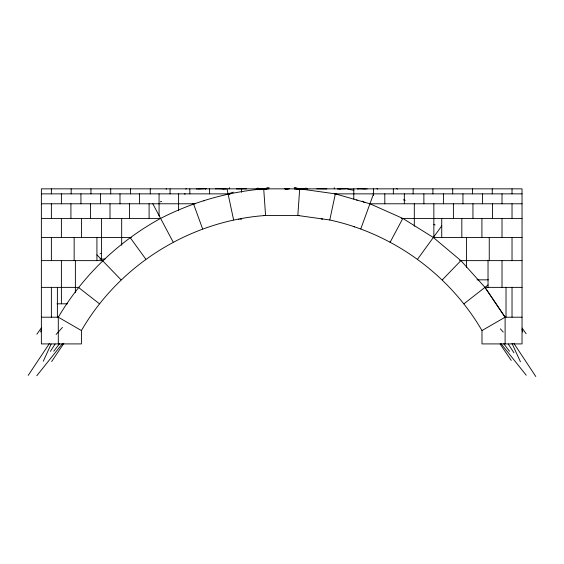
<?xml version="1.0" encoding="UTF-8"?>
<svg xmlns="http://www.w3.org/2000/svg" width="564" height="564" viewBox="0 0 564 564"><rect width="100%" height="100%" fill="white"/><g stroke="black" fill="none" stroke-linecap="round" stroke-linejoin="round"><path stroke-width="0.85" d="M184.872 194.368L184.922 193.515M196.364 189.081L196.399 188.623M58.296 343.913L58.296 317.208C82.795 275.789 118.348 241.455 160.592 218.416C192.726 201.961 227.736 191.922 263.712 188.848L265.573 215.49C189.955 220.834 119.378 264.939 81.42 330.56L81.42 343.913L41.369 343.913L41.369 188.848L522.038 188.848L522.038 343.913L481.987 343.913L481.987 330.56C449.402 274.576 393.094 233.672 329.785 219.981L335.34 193.861L336.884 194.136M229.153 188.855L229.435 187.664M40.608 331.956L41.405 329.496M360.798 228.871L373.544 193.861M43.287 361.235L51.127 344.103M390.274 241.998L402.816 218.416L369.935 203.78L335.34 193.861L299.695 188.848L297.834 215.49L329.785 219.981M259.567 189.433L260.074 188.503M50.407 351.351L55.096 344.061M28.2 375.384L49.477 343.427M51.648 361.552L63.824 343.413M36.857 334.191L41.299 328.022M417.635 259.095L441.732 225.931M53.749 351.252L59.58 343.716M36.787 375.73L62.491 343.561M56.09 334.459L62.463 327.409M166.056 189.264L166.613 188.672M442.352 279.836L460.901 260.624L484.984 287.372L505.111 317.208L505.111 343.913M205.388 189.236L206.17 188.475M185.789 189.151L186.437 188.552M463.946 303.813L488.029 284.989M240.729 219.283L241.681 218.55M257.776 189.687L259.623 188.39M286.23 189.137L287.062 188.573L286.998 189.123M481.987 330.56L505.111 317.208L484.984 287.372L522.038 287.372M203.935 200.862L204.584 200.516M287.351 189.321L289.487 188.39M256.155 188.855L258.065 188.031M238.635 219.417L239.136 219.206M228.871 194.263L230.859 193.544M160.359 201.82L161.649 201.369M233.376 192.155L228.067 193.861L41.369 193.861M259.8 189.73L269.183 187.636M321.184 218.902L321.889 218.747M261.781 189.243L265.637 188.468M262.048 189.18L267.851 188.038M100.089 253.744L101.583 253.455M261.922 189.144L265.496 188.559M263.726 189.088L265.7 188.771L261.745 188.926L265.714 188.736L261.767 188.989M347.149 188.905L347.981 188.806M262.182 189.025L265.235 188.679M261.555 189.095L265.863 188.616M222.921 188.926L224.246 188.785M263.733 189.222L266.455 189.025M226.446 194.39L228.145 194.227M262.352 189.236L265.792 188.94L261.647 189.208M261.893 188.989L265.524 188.721M192.712 203.83L194.235 203.731M262.098 188.961L265.524 188.736L261.879 188.94M288.662 188.877L289.247 188.834M389.914 242.019L390.64 241.977M261.633 188.975L265.785 188.728M258.566 189.37L268.887 188.806M197.576 189.074L205.606 188.637M228.166 194.305L229.238 194.256M297.256 188.933L302.142 188.771M297.848 189.215L301.507 189.095L297.912 188.573M337.483 188.996L346.092 188.714M285.976 188.869L287.224 188.841M260.42 188.919L266.998 188.792M261.64 188.884L265.778 188.827M236.52 188.905L246.553 188.799M334.48 193.861L522.038 193.861M41.369 203.78L195.214 203.78M369.935 203.78L522.038 203.78M263.825 215.49L299.583 215.49M41.369 218.416L160.592 218.416M401.23 218.416L522.038 218.416M41.369 237.493L131.313 237.493M402.816 218.416L433.335 237.493L522.038 237.493M99.835 259.095L105.073 259.095M41.369 260.624L102.507 260.624M459.519 260.624L522.038 260.624M476.989 279.836L488.382 279.836M41.369 287.372L78.833 287.372M57.042 303.813L67.511 303.813M41.369 317.208L58.296 317.208M504.279 317.208L522.038 317.208M297.637 188.848L301.761 188.862M316.855 188.806L326.88 188.905M261.816 189.003L265.63 189.06M261.336 188.799L266.081 188.912M298.046 188.813L301.352 188.898M294.373 189.039L301.19 189.215M217.281 188.714L225.96 188.996M297.672 188.764L301.634 188.94M215.49 188.834L216.364 188.877M297.947 188.778L301.465 188.961M297.743 189.025L301.613 189.222L297.778 188.51M296.622 188.7L302.776 189.011M357.865 188.644L365.768 189.067M297.729 189.151L299.019 189.222M297.588 188.728L301.81 188.975M297.087 189.011L299.674 189.215L298.003 188.926M339.175 188.799L340.473 188.912M297.045 188.616L302.353 189.088M297.7 188.672L301.698 189.039M301 189.236L297.7 188.926L301.028 189.257M298.152 188.834L301.225 189.159M284.39 188.75L285.983 188.961M334.692 193.762L335.982 193.96M295.36 188.087L301.867 189.236M297.75 188.771L299.681 189.123M348.524 189.285L353.797 190.265M294.182 187.488L301.275 189.243M403.45 199.825L405.227 200.283M240.786 218.832L241.477 219.015M433.85 224.592L435.133 224.951M305.639 188.038L307.613 188.855M356.575 199.952L357.16 200.22M284.623 188.39L286.237 189.314M57.387 316.686L81.42 330.56M362.229 201.129L364.809 202.751M303.425 188.348L304.666 189.208M353.875 226.446L354.509 226.932M321.536 218.529L322.46 219.248M78.424 287.372L99.461 303.813M433.335 237.493L460.901 260.624M357.259 188.489L358.034 189.222M376.985 188.538L377.64 189.166M96.923 254.85L121.056 279.836M396.746 188.566L397.296 189.144M500.353 328.833L503.222 332.104M373.065 193.522L373.502 194.044M500.952 343.61L526.247 375.229M503.772 343.765L509.553 351.337M130.072 237.493L145.773 259.095M522.158 328.114L526.134 333.754M500.056 343.991L511.231 360.438M513.959 343.511L535.8 376.512M508.277 344.04L513.952 352.81M152.809 203.78L173.134 241.998M512.034 343.511L520.438 361.778M303.34 188.439L303.763 189.426M193.473 203.78L202.61 228.871M522.003 329.566L522.821 332.041M334.142 187.671L334.48 188.855M227.003 188.848L233.623 219.981M366.917 188.623L366.981 189.088M512.027 188.848L512.027 193.861M512.027 203.78L512.027 218.416M512.027 237.493L512.027 260.624M512.027 287.372L512.027 317.208M506.021 287.372L506.021 317.208M502.016 193.861L502.016 203.78M502.016 218.416L502.016 237.493M502.016 260.624L502.016 287.372M492.485 203.78L492.485 218.416M492.252 188.848L492.252 193.861M489.256 237.493L489.256 260.624M488.029 260.624L488.029 287.372M482.481 193.861L482.481 203.78M481.917 218.416L481.917 237.493M472.942 203.78L472.942 218.416M472.47 188.848L472.47 193.861M466.484 237.493L466.484 267.611M462.945 193.861L462.945 203.78M461.824 218.416L461.824 237.493M453.4 203.78L453.4 218.416M452.695 188.848L452.695 193.861M443.41 193.861L443.41 203.78M441.732 218.416L441.732 237.493M433.85 203.78L433.85 237.627M432.912 188.848L432.912 193.861M423.874 193.861L423.874 203.78M414.307 203.78L414.307 226.277M413.137 188.848L413.137 193.861M404.339 193.861L404.339 203.78M393.355 188.848L393.355 193.861M384.803 193.861L384.803 203.78M373.579 188.848L373.579 195.602M353.797 188.848L353.797 199.085M241.54 188.848L241.54 192.289M209.611 188.848L209.611 193.861M189.828 188.848L189.828 193.861M178.605 193.861L178.605 210.703M170.053 188.848L170.053 193.861M159.069 193.861L159.069 215.892M150.271 188.848L150.271 193.861M149.1 203.78L149.1 218.416M139.534 193.861L139.534 203.78M130.495 188.848L130.495 193.861M129.558 203.78L129.558 218.416M121.676 218.416L121.676 245.269M119.998 193.861L119.998 203.78M110.713 188.848L110.713 193.861M110.008 203.78L110.008 218.416M101.583 218.416L101.583 259.095M100.462 193.861L100.462 203.78M96.923 237.493L96.923 260.624M90.938 188.848L90.938 193.861M90.466 203.78L90.466 218.416M81.491 218.416L81.491 237.493M80.927 193.861L80.927 203.78M75.379 260.624L75.379 292.561M74.152 237.493L74.152 260.624M71.156 188.848L71.156 193.861M70.923 203.78L70.923 218.416M61.391 193.861L61.391 203.78M61.391 218.416L61.391 237.493M61.391 260.624L61.391 303.813M57.387 287.372L57.387 317.617M51.38 188.848L51.38 193.861M51.38 203.78L51.38 218.416M51.38 237.493L51.38 260.624M51.38 287.372L51.38 317.208"/></g></svg>
